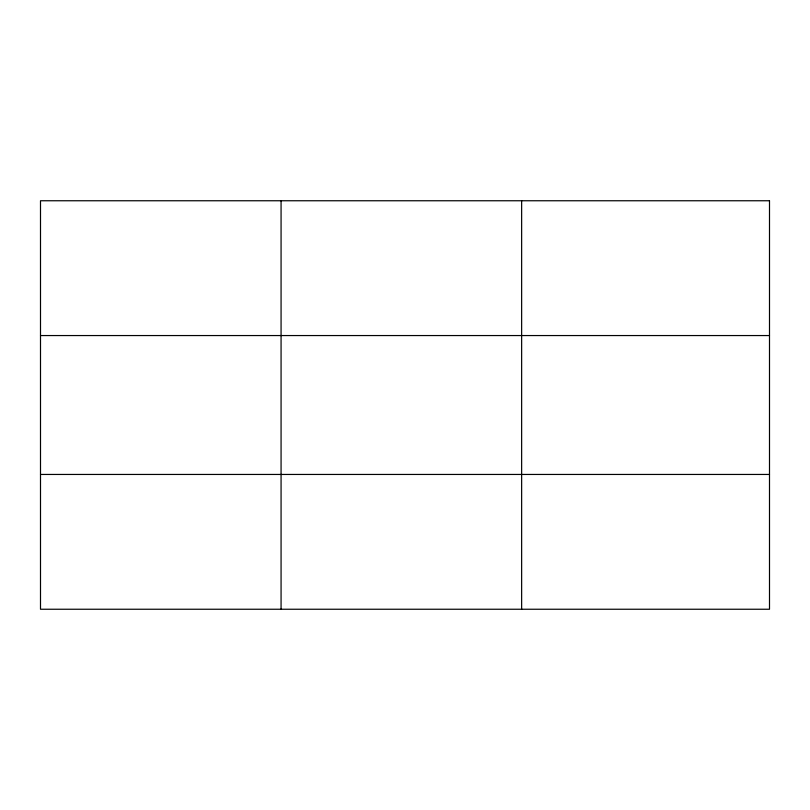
<?xml version="1.0" encoding="UTF-8"?>
<svg xmlns="http://www.w3.org/2000/svg" width="810" height="810" viewBox="0 0 810 810"><rect width="100%" height="100%" fill="white"/><g stroke="black" fill="none" stroke-linecap="round" stroke-linejoin="round"><path stroke-width="1.21" d="M281.07 609.241L281.07 200.758M521.64 609.241L521.64 200.758M40.5 335.553L769.5 335.553M40.5 474.447L769.5 474.447M769.5 200.758L769.5 609.241L40.5 609.241L40.5 200.758L769.5 200.758"/></g></svg>
